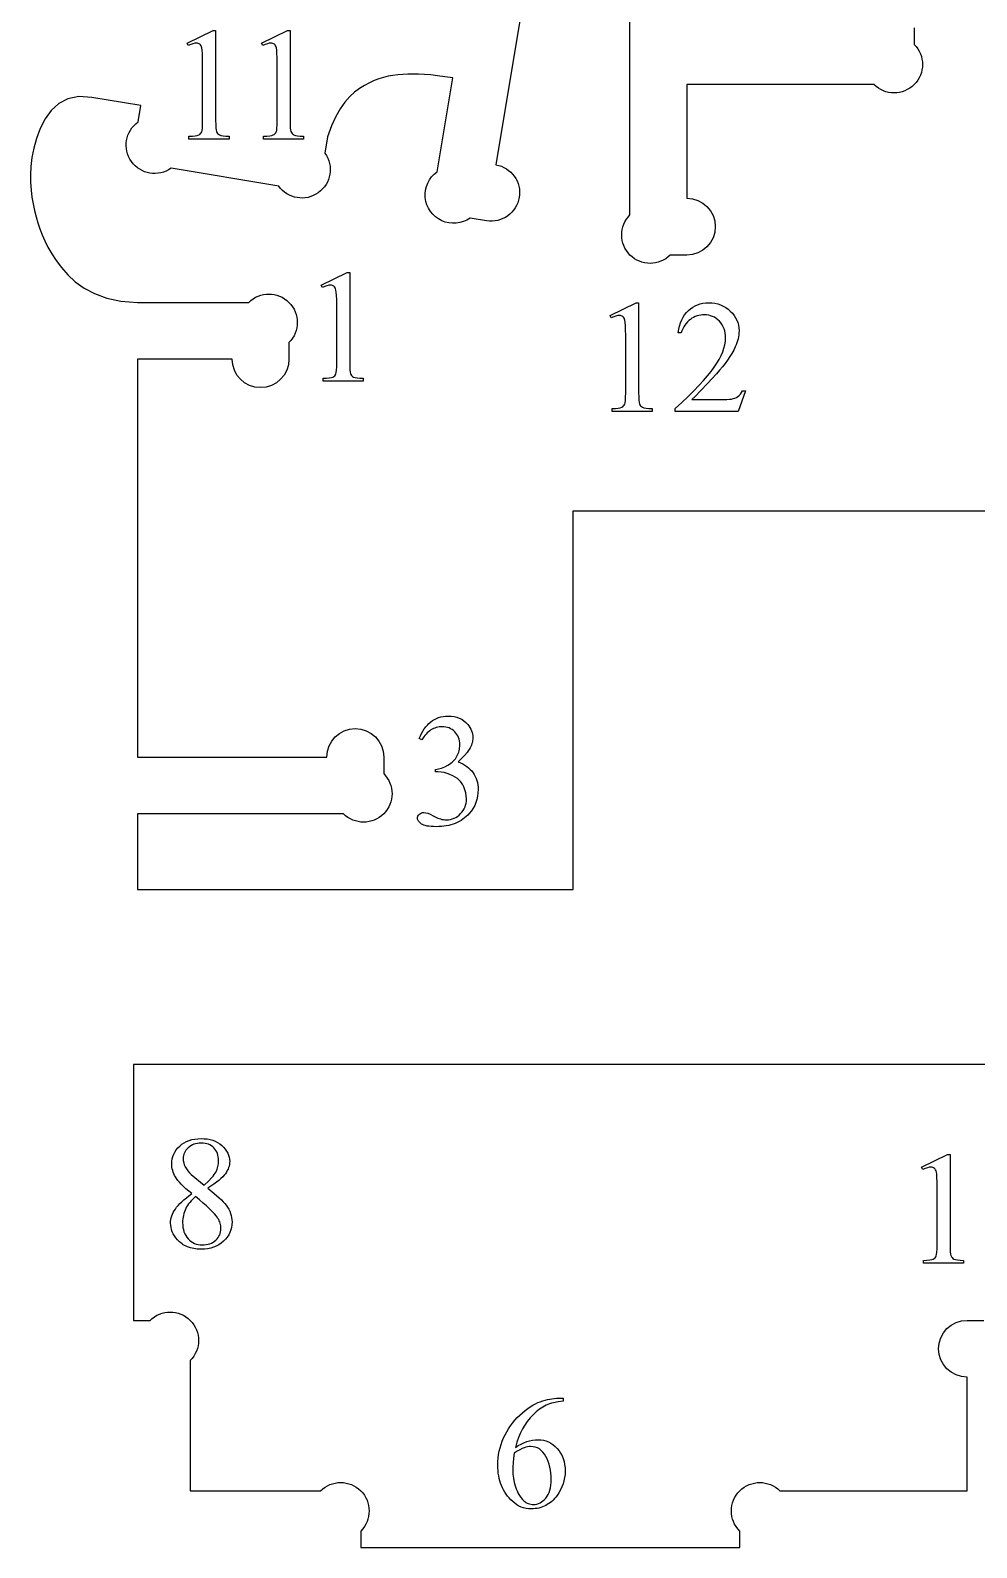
# Model space of a CAD drawing. Extents: x 5 to 599, y -219 to 392.
# Drawn here: x 426.3 to 479.1, y 207.2 to 292 of the extents above; entities that cross this region are included whole.
import ezdxf

# ---------------------------------------------------------------- set-up
doc = ezdxf.new("R2010")
doc.units = 0
doc.header["$MEASUREMENT"] = 0
doc.layers.add('EXT', color=1, linetype='CONTINUOUS')
doc.layers.add('TEXT', color=18, linetype='CONTINUOUS')

msp = doc.modelspace()

# ---------------------------------------------------------------- linework, layer by layer
at = {"layer": 'EXT'}
for points in [[(454.191, 296.01), (452.27, 284.477, -1), (451.748, 281.345), (450.83, 281.498, -1), (448.985, 284.082), (449.859, 289.328), (449.42, 289.397), (449.014, 289.452), (448.637, 289.493), (448.286, 289.521), (447.957, 289.538), (447.647, 289.543), (447.352, 289.539), (447.067, 289.524), (446.791, 289.501), (446.521, 289.467), (446.255, 289.42), (445.992, 289.358), (445.73, 289.278), (445.467, 289.179), (445.202, 289.058), (444.932, 288.913), (444.658, 288.741), (444.382, 288.533), (444.107, 288.282), (443.837, 287.977), (443.575, 287.609), (443.325, 287.171), (443.09, 286.652), (442.874, 286.043), (442.721, 285.126, -1), (440.137, 283.28), (434.126, 284.282, -1), (432.281, 286.865), (432.434, 287.783), (429.703, 288.238), (428.982, 288.288), (428.368, 288.162), (427.853, 287.891), (427.428, 287.504), (427.085, 287.032), (426.814, 286.503), (426.608, 285.948), (426.457, 285.397), (426.353, 284.874), (426.291, 284.381), (426.265, 283.916), (426.271, 283.477), (426.302, 283.061), (426.355, 282.665), (426.422, 282.287), (426.5, 281.925), (426.585, 281.574), (426.68, 281.232), (426.789, 280.895), (426.917, 280.557), (427.068, 280.216), (427.249, 279.866), (427.462, 279.504), (427.713, 279.126), (428.008, 278.73), (428.357, 278.33), (428.772, 277.943), (429.264, 277.586), (429.846, 277.274), (430.529, 277.026), (431.324, 276.857), (432.244, 276.785), (438.466, 276.785, -1), (440.711, 274.54), (440.711, 273.61, -1), (437.536, 273.61), (432.244, 273.61), (432.244, 251.384), (442.828, 251.384, -1), (446.003, 251.384), (446.003, 250.454, -1), (443.758, 248.208), (432.244, 248.208), (432.244, 243.975), (456.587, 243.975), (456.587, 265.143), (509.507, 265.143)], [(475.639, 292.132), (475.639, 291.202, -1), (473.393, 288.957), (462.938, 288.957), (462.938, 282.606, -1), (462.938, 279.431), (462.008, 279.431, -1), (459.763, 281.676), (459.763, 295.549, 0.920673)], [(484.943, 234.196), (432.023, 234.196), (432.023, 219.908), (432.953, 219.908, -1), (435.198, 217.663), (435.198, 210.382), (442.479, 210.382, -1), (444.724, 208.137), (444.724, 207.207), (465.892, 207.207), (465.892, 208.137, -1), (468.137, 210.382), (478.593, 210.382), (478.593, 216.733, -1), (478.593, 219.908), (479.523, 219.908, -1)]]:
    msp.add_lwpolyline(points, format="xyb", dxfattribs=at)
at = {"layer": 'TEXT'}
for points in [[(435.021, 291.274), (436.47, 291.981), (436.615, 291.981), (436.615, 286.953), (436.618, 286.727), (436.625, 286.547), (436.639, 286.415), (436.657, 286.33), (436.683, 286.272), (436.721, 286.221), (436.77, 286.178), (436.83, 286.141), (436.913, 286.112), (437.03, 286.09), (437.181, 286.075), (437.366, 286.067), (437.366, 285.904), (435.127, 285.904), (435.127, 286.067), (435.319, 286.074), (435.474, 286.089), (435.591, 286.111), (435.671, 286.139), (435.728, 286.174), (435.775, 286.214), (435.814, 286.259), (435.842, 286.31), (435.863, 286.391), (435.879, 286.525), (435.888, 286.712), (435.891, 286.953), (435.891, 290.167), (435.888, 290.463), (435.88, 290.701), (435.866, 290.88), (435.847, 291.001), (435.828, 291.067), (435.803, 291.123), (435.772, 291.17), (435.735, 291.208), (435.692, 291.237), (435.645, 291.257), (435.594, 291.27), (435.539, 291.274), (435.45, 291.265), (435.345, 291.24), (435.224, 291.197), (435.087, 291.138)], [(439.184, 291.274), (440.632, 291.981), (440.777, 291.981), (440.777, 286.953), (440.78, 286.727), (440.788, 286.547), (440.801, 286.415), (440.819, 286.33), (440.845, 286.272), (440.883, 286.221), (440.932, 286.178), (440.992, 286.141), (441.075, 286.112), (441.192, 286.09), (441.343, 286.075), (441.528, 286.067), (441.528, 285.904), (439.289, 285.904), (439.289, 286.067), (439.481, 286.074), (439.636, 286.089), (439.753, 286.111), (439.833, 286.139), (439.89, 286.174), (439.938, 286.214), (439.976, 286.259), (440.005, 286.31), (440.026, 286.391), (440.041, 286.525), (440.05, 286.712), (440.053, 286.953), (440.053, 290.167), (440.05, 290.463), (440.042, 290.701), (440.028, 290.88), (440.009, 291.001), (439.99, 291.067), (439.966, 291.123), (439.934, 291.17), (439.897, 291.208), (439.854, 291.237), (439.808, 291.257), (439.757, 291.27), (439.702, 291.274), (439.612, 291.265), (439.507, 291.24), (439.386, 291.197), (439.249, 291.138)], [(442.512, 277.749), (443.961, 278.456), (444.106, 278.456), (444.106, 273.429), (444.109, 273.202), (444.116, 273.023), (444.13, 272.89), (444.148, 272.805), (444.174, 272.747), (444.212, 272.697), (444.261, 272.653), (444.321, 272.616), (444.404, 272.587), (444.521, 272.565), (444.672, 272.55), (444.857, 272.542), (444.857, 272.379), (442.618, 272.379), (442.618, 272.542), (442.81, 272.55), (442.965, 272.564), (443.082, 272.586), (443.162, 272.614), (443.219, 272.649), (443.266, 272.689), (443.305, 272.734), (443.333, 272.786), (443.354, 272.866), (443.37, 273), (443.379, 273.188), (443.382, 273.429), (443.382, 276.643), (443.379, 276.938), (443.371, 277.176), (443.357, 277.355), (443.338, 277.477), (443.319, 277.542), (443.294, 277.599), (443.263, 277.646), (443.226, 277.683), (443.183, 277.712), (443.136, 277.732), (443.085, 277.745), (443.03, 277.749), (442.941, 277.74), (442.836, 277.715), (442.715, 277.672), (442.578, 277.613)], [(458.652, 276.058), (460.101, 276.765), (460.246, 276.765), (460.246, 271.738), (460.249, 271.511), (460.257, 271.332), (460.27, 271.2), (460.288, 271.115), (460.314, 271.057), (460.352, 271.006), (460.401, 270.962), (460.461, 270.926), (460.544, 270.897), (460.661, 270.874), (460.812, 270.859), (460.997, 270.851), (460.997, 270.689), (458.758, 270.689), (458.758, 270.851), (458.95, 270.859), (459.105, 270.874), (459.222, 270.895), (459.302, 270.924), (459.359, 270.958), (459.406, 270.998), (459.445, 271.044), (459.473, 271.095), (459.495, 271.175), (459.51, 271.31), (459.519, 271.497), (459.522, 271.738), (459.522, 274.952), (459.519, 275.248), (459.511, 275.485), (459.497, 275.665), (459.478, 275.786), (459.459, 275.852), (459.434, 275.908), (459.403, 275.955), (459.366, 275.993), (459.323, 276.021), (459.276, 276.042), (459.225, 276.054), (459.17, 276.058), (459.081, 276.05), (458.976, 276.024), (458.855, 275.982), (458.718, 275.922)], [(466.217, 271.835), (465.8, 270.689), (462.288, 270.689), (462.288, 270.851), (462.661, 271.197), (463.005, 271.526), (463.321, 271.839), (463.608, 272.135), (463.867, 272.416), (464.096, 272.68), (464.297, 272.929), (464.47, 273.161), (464.618, 273.382), (464.746, 273.599), (464.855, 273.811), (464.944, 274.018), (465.013, 274.22), (465.063, 274.418), (465.092, 274.61), (465.102, 274.798), (465.097, 274.937), (465.08, 275.069), (465.053, 275.195), (465.015, 275.314), (464.967, 275.427), (464.907, 275.534), (464.836, 275.635), (464.755, 275.729), (464.666, 275.814), (464.573, 275.889), (464.476, 275.951), (464.374, 276.002), (464.268, 276.042), (464.158, 276.071), (464.044, 276.088), (463.925, 276.093), (463.817, 276.089), (463.711, 276.077), (463.609, 276.057), (463.509, 276.029), (463.412, 275.993), (463.317, 275.949), (463.226, 275.897), (463.137, 275.837), (463.053, 275.769), (462.974, 275.693), (462.901, 275.61), (462.834, 275.52), (462.772, 275.422), (462.716, 275.317), (462.666, 275.204), (462.621, 275.084), (462.459, 275.084), (462.492, 275.281), (462.535, 275.466), (462.59, 275.64), (462.655, 275.802), (462.731, 275.951), (462.817, 276.09), (462.915, 276.216), (463.023, 276.331), (463.14, 276.432), (463.264, 276.521), (463.396, 276.595), (463.534, 276.657), (463.679, 276.704), (463.832, 276.738), (463.991, 276.758), (464.158, 276.765), (464.335, 276.758), (464.505, 276.736), (464.668, 276.7), (464.823, 276.649), (464.97, 276.583), (465.11, 276.503), (465.243, 276.409), (465.368, 276.3), (465.481, 276.181), (465.58, 276.057), (465.663, 275.927), (465.732, 275.793), (465.785, 275.653), (465.822, 275.508), (465.845, 275.358), (465.853, 275.202), (465.849, 275.089), (465.84, 274.976), (465.823, 274.863), (465.8, 274.75), (465.77, 274.637), (465.734, 274.524), (465.691, 274.411), (465.642, 274.298), (465.555, 274.119), (465.454, 273.937), (465.342, 273.753), (465.216, 273.566), (465.078, 273.376), (464.927, 273.184), (464.764, 272.989), (464.588, 272.792), (464.093, 272.254), (463.7, 271.835), (463.41, 271.534), (463.223, 271.352), (464.777, 271.352), (464.997, 271.354), (465.18, 271.361), (465.329, 271.372), (465.442, 271.387), (465.535, 271.409), (465.624, 271.44), (465.708, 271.48), (465.787, 271.53), (465.861, 271.589), (465.931, 271.66), (465.995, 271.742), (466.055, 271.835)], [(447.986, 252.416), (448.052, 252.563), (448.122, 252.7), (448.196, 252.829), (448.274, 252.949), (448.357, 253.061), (448.443, 253.164), (448.534, 253.259), (448.629, 253.345), (448.729, 253.422), (448.835, 253.488), (448.947, 253.544), (449.065, 253.59), (449.189, 253.626), (449.319, 253.652), (449.455, 253.667), (449.597, 253.672), (449.771, 253.665), (449.934, 253.643), (450.087, 253.607), (450.229, 253.556), (450.361, 253.49), (450.483, 253.41), (450.594, 253.316), (450.695, 253.207), (450.763, 253.119), (450.822, 253.03), (450.871, 252.94), (450.912, 252.848), (450.944, 252.754), (450.967, 252.659), (450.98, 252.563), (450.985, 252.465), (450.981, 252.383), (450.972, 252.302), (450.956, 252.22), (450.934, 252.137), (450.905, 252.054), (450.87, 251.971), (450.828, 251.888), (450.78, 251.804), (450.726, 251.72), (450.666, 251.635), (450.525, 251.465), (450.359, 251.294), (450.168, 251.121), (450.301, 251.065), (450.426, 251.002), (450.542, 250.934), (450.65, 250.86), (450.749, 250.78), (450.841, 250.695), (450.923, 250.604), (450.998, 250.507), (451.064, 250.405), (451.121, 250.298), (451.169, 250.187), (451.209, 250.072), (451.239, 249.952), (451.261, 249.828), (451.274, 249.7), (451.279, 249.567), (451.271, 249.377), (451.248, 249.194), (451.21, 249.017), (451.156, 248.846), (451.087, 248.682), (451.002, 248.524), (450.902, 248.373), (450.787, 248.228), (450.705, 248.139), (450.618, 248.055), (450.526, 247.977), (450.431, 247.905), (450.33, 247.839), (450.225, 247.778), (450.116, 247.724), (450.002, 247.675), (449.884, 247.632), (449.761, 247.594), (449.634, 247.562), (449.502, 247.536), (449.366, 247.516), (449.225, 247.502), (449.08, 247.493), (448.93, 247.49), (448.786, 247.493), (448.653, 247.5), (448.533, 247.511), (448.424, 247.528), (448.328, 247.549), (448.244, 247.574), (448.171, 247.605), (448.111, 247.64), (448.016, 247.716), (447.979, 247.755), (447.948, 247.794), (447.924, 247.835), (447.907, 247.876), (447.897, 247.918), (447.894, 247.96), (447.9, 248.022), (447.92, 248.08), (447.952, 248.134), (447.997, 248.184), (448.051, 248.226), (448.111, 248.256), (448.175, 248.275), (448.245, 248.281), (448.356, 248.272), (448.469, 248.246), (448.591, 248.194), (448.807, 248.085), (449.03, 247.975), (449.111, 247.941), (449.171, 247.921), (449.254, 247.899), (449.339, 247.884), (449.427, 247.875), (449.518, 247.872), (449.628, 247.878), (449.735, 247.894), (449.838, 247.921), (449.937, 247.959), (450.033, 248.008), (450.125, 248.067), (450.213, 248.138), (450.298, 248.219), (450.375, 248.308), (450.443, 248.401), (450.5, 248.497), (450.546, 248.598), (450.582, 248.702), (450.608, 248.811), (450.624, 248.924), (450.629, 249.04), (450.619, 249.213), (450.591, 249.383), (450.543, 249.551), (450.475, 249.716), (450.417, 249.832), (450.356, 249.933), (450.292, 250.018), (450.225, 250.09), (450.122, 250.175), (450.001, 250.257), (449.863, 250.334), (449.707, 250.408), (449.542, 250.47), (449.374, 250.515), (449.206, 250.542), (449.035, 250.551), (448.895, 250.551), (448.895, 250.682), (448.982, 250.696), (449.068, 250.714), (449.242, 250.767), (449.416, 250.839), (449.591, 250.932), (449.675, 250.985), (449.753, 251.041), (449.826, 251.099), (449.892, 251.16), (449.952, 251.223), (450.007, 251.289), (450.055, 251.357), (450.098, 251.429), (450.135, 251.502), (450.167, 251.577), (450.194, 251.654), (450.216, 251.733), (450.234, 251.813), (450.246, 251.895), (450.253, 251.979), (450.256, 252.065), (450.251, 252.176), (450.238, 252.281), (450.216, 252.38), (450.185, 252.474), (450.145, 252.563), (450.097, 252.646), (450.039, 252.724), (449.973, 252.796), (449.9, 252.862), (449.822, 252.918), (449.741, 252.966), (449.655, 253.005), (449.565, 253.036), (449.47, 253.058), (449.371, 253.071), (449.268, 253.075), (449.184, 253.072), (449.101, 253.064), (449.021, 253.049), (448.942, 253.029), (448.865, 253.004), (448.789, 252.973), (448.715, 252.936), (448.643, 252.893), (448.573, 252.844), (448.505, 252.79), (448.438, 252.731), (448.373, 252.665), (448.31, 252.594), (448.248, 252.517), (448.131, 252.346)], [(435.28, 226.988), (434.958, 227.263), (434.821, 227.39), (434.699, 227.51), (434.593, 227.623), (434.502, 227.728), (434.428, 227.827), (434.369, 227.918), (434.321, 228.007), (434.28, 228.096), (434.245, 228.185), (434.216, 228.276), (434.194, 228.368), (434.178, 228.46), (434.168, 228.553), (434.165, 228.647), (434.172, 228.79), (434.193, 228.927), (434.228, 229.059), (434.277, 229.187), (434.34, 229.309), (434.417, 229.426), (434.508, 229.539), (434.613, 229.646), (434.729, 229.744), (434.855, 229.829), (434.99, 229.902), (435.134, 229.96), (435.287, 230.006), (435.45, 230.039), (435.622, 230.059), (435.802, 230.065), (435.978, 230.059), (436.145, 230.041), (436.303, 230.01), (436.452, 229.968), (436.593, 229.913), (436.724, 229.846), (436.847, 229.766), (436.962, 229.675), (437.064, 229.575), (437.154, 229.472), (437.229, 229.366), (437.291, 229.256), (437.339, 229.143), (437.373, 229.027), (437.394, 228.907), (437.401, 228.783), (437.397, 228.7), (437.386, 228.616), (437.367, 228.531), (437.341, 228.446), (437.308, 228.361), (437.267, 228.275), (437.219, 228.189), (437.164, 228.103), (437.096, 228.014), (437.013, 227.922), (436.913, 227.825), (436.798, 227.725), (436.666, 227.621), (436.519, 227.513), (436.355, 227.402), (436.176, 227.286), (436.529, 227.003), (436.818, 226.753), (436.937, 226.639), (437.041, 226.534), (437.128, 226.436), (437.199, 226.347), (437.277, 226.234), (437.345, 226.12), (437.402, 226.004), (437.449, 225.887), (437.485, 225.768), (437.511, 225.648), (437.527, 225.526), (437.532, 225.403), (437.525, 225.249), (437.502, 225.1), (437.465, 224.957), (437.413, 224.82), (437.345, 224.689), (437.263, 224.563), (437.166, 224.443), (437.054, 224.329), (436.929, 224.225), (436.796, 224.134), (436.653, 224.058), (436.501, 223.995), (436.339, 223.946), (436.168, 223.911), (435.988, 223.89), (435.798, 223.884), (435.592, 223.892), (435.398, 223.917), (435.215, 223.958), (435.044, 224.016), (434.963, 224.052), (434.885, 224.091), (434.809, 224.135), (434.737, 224.182), (434.667, 224.234), (434.601, 224.29), (434.537, 224.35), (434.477, 224.415), (434.388, 224.522), (434.311, 224.633), (434.246, 224.745), (434.193, 224.86), (434.152, 224.978), (434.123, 225.098), (434.105, 225.221), (434.099, 225.346), (434.103, 225.444), (434.116, 225.543), (434.136, 225.641), (434.165, 225.739), (434.203, 225.837), (434.248, 225.935), (434.302, 226.032), (434.365, 226.129), (434.437, 226.228), (434.521, 226.329), (434.618, 226.432), (434.726, 226.538), (434.847, 226.647), (434.979, 226.758), (435.124, 226.871)], [(435.969, 227.457), (436.209, 227.682), (436.4, 227.882), (436.477, 227.972), (436.542, 228.056), (436.595, 228.134), (436.637, 228.206), (436.698, 228.348), (436.742, 228.498), (436.768, 228.658), (436.777, 228.827), (436.773, 228.939), (436.761, 229.045), (436.741, 229.145), (436.712, 229.238), (436.676, 229.325), (436.631, 229.406), (436.579, 229.481), (436.518, 229.549), (436.45, 229.611), (436.377, 229.664), (436.297, 229.709), (436.212, 229.745), (436.121, 229.774), (436.023, 229.794), (435.92, 229.807), (435.811, 229.811), (435.702, 229.807), (435.598, 229.794), (435.499, 229.774), (435.405, 229.746), (435.317, 229.709), (435.233, 229.665), (435.155, 229.612), (435.082, 229.552), (435.017, 229.485), (434.959, 229.417), (434.911, 229.345), (434.872, 229.271), (434.841, 229.194), (434.819, 229.114), (434.806, 229.031), (434.801, 228.946), (434.809, 228.832), (434.831, 228.717), (434.867, 228.603), (434.918, 228.489), (434.982, 228.376), (435.059, 228.266), (435.148, 228.159), (435.249, 228.054)], [(476.052, 228.467), (477.501, 229.174), (477.646, 229.174), (477.646, 224.147), (477.649, 223.92), (477.656, 223.741), (477.67, 223.608), (477.688, 223.523), (477.714, 223.465), (477.752, 223.415), (477.801, 223.371), (477.861, 223.335), (477.944, 223.305), (478.061, 223.283), (478.212, 223.268), (478.397, 223.26), (478.397, 223.097), (476.158, 223.097), (476.158, 223.26), (476.35, 223.268), (476.505, 223.282), (476.622, 223.304), (476.702, 223.332), (476.759, 223.367), (476.806, 223.407), (476.845, 223.453), (476.873, 223.504), (476.894, 223.584), (476.91, 223.718), (476.919, 223.906), (476.922, 224.147), (476.922, 227.361), (476.919, 227.656), (476.911, 227.894), (476.897, 228.074), (476.878, 228.195), (476.859, 228.26), (476.834, 228.317), (476.803, 228.364), (476.766, 228.401), (476.723, 228.43), (476.676, 228.451), (476.625, 228.463), (476.57, 228.467), (476.481, 228.459), (476.376, 228.433), (476.255, 228.39), (476.118, 228.331)], [(435.486, 226.821), (435.398, 226.743), (435.316, 226.664), (435.24, 226.583), (435.169, 226.5), (435.105, 226.415), (435.046, 226.329), (434.993, 226.241), (434.946, 226.151), (434.905, 226.06), (434.869, 225.966), (434.839, 225.871), (434.815, 225.774), (434.795, 225.675), (434.782, 225.575), (434.773, 225.472), (434.771, 225.367), (434.776, 225.229), (434.79, 225.098), (434.814, 224.975), (434.848, 224.858), (434.892, 224.748), (434.945, 224.645), (435.008, 224.549), (435.08, 224.461), (435.16, 224.381), (435.246, 224.312), (435.336, 224.254), (435.432, 224.206), (435.533, 224.168), (435.64, 224.142), (435.751, 224.126), (435.868, 224.121), (435.984, 224.125), (436.094, 224.137), (436.197, 224.158), (436.295, 224.188), (436.387, 224.225), (436.473, 224.271), (436.554, 224.326), (436.628, 224.388), (436.695, 224.457), (436.753, 224.529), (436.802, 224.605), (436.842, 224.685), (436.873, 224.768), (436.895, 224.854), (436.909, 224.944), (436.913, 225.038), (436.911, 225.116), (436.903, 225.192), (436.89, 225.266), (436.872, 225.338), (436.848, 225.408), (436.819, 225.475), (436.786, 225.541), (436.746, 225.605), (436.659, 225.725), (436.551, 225.855), (436.423, 225.994), (436.276, 226.141), (436.108, 226.298), (435.921, 226.463), (435.713, 226.638)], [(456.021, 215.557), (456.021, 215.394), (455.745, 215.359), (455.495, 215.308), (455.38, 215.278), (455.272, 215.243), (455.17, 215.206), (455.075, 215.164), (454.984, 215.118), (454.892, 215.066), (454.711, 214.945), (454.53, 214.801), (454.351, 214.635), (454.179, 214.452), (454.024, 214.259), (453.883, 214.056), (453.758, 213.842), (453.645, 213.614), (453.542, 213.364), (453.449, 213.095), (453.365, 212.804), (453.523, 212.906), (453.681, 212.994), (453.84, 213.069), (453.998, 213.13), (454.157, 213.178), (454.316, 213.212), (454.475, 213.232), (454.634, 213.239), (454.784, 213.231), (454.929, 213.208), (455.069, 213.17), (455.204, 213.116), (455.333, 213.047), (455.458, 212.962), (455.577, 212.862), (455.692, 212.747), (455.797, 212.62), (455.888, 212.484), (455.965, 212.339), (456.028, 212.185), (456.077, 212.023), (456.112, 211.851), (456.133, 211.671), (456.14, 211.483), (456.133, 211.298), (456.112, 211.118), (456.076, 210.941), (456.027, 210.769), (455.963, 210.601), (455.885, 210.437), (455.794, 210.277), (455.688, 210.122), (455.618, 210.031), (455.546, 209.947), (455.471, 209.868), (455.393, 209.795), (455.313, 209.728), (455.23, 209.667), (455.144, 209.611), (455.055, 209.562), (454.964, 209.518), (454.87, 209.48), (454.773, 209.448), (454.673, 209.422), (454.571, 209.401), (454.466, 209.387), (454.358, 209.378), (454.247, 209.375), (454.098, 209.381), (453.954, 209.4), (453.816, 209.432), (453.683, 209.476), (453.557, 209.533), (453.436, 209.602), (453.321, 209.684), (453.211, 209.779), (453.11, 209.879), (453.016, 209.983), (452.928, 210.09), (452.846, 210.201), (452.771, 210.316), (452.703, 210.434), (452.641, 210.556), (452.586, 210.681), (452.537, 210.81), (452.494, 210.943), (452.459, 211.08), (452.429, 211.22), (452.406, 211.363), (452.39, 211.511), (452.38, 211.662), (452.377, 211.816), (452.382, 212.015), (452.397, 212.211), (452.422, 212.404), (452.457, 212.596), (452.502, 212.784), (452.557, 212.97), (452.623, 213.154), (452.698, 213.335), (452.782, 213.513), (452.875, 213.685), (452.977, 213.853), (453.087, 214.015), (453.205, 214.172), (453.333, 214.324), (453.469, 214.471), (453.613, 214.613), (453.761, 214.747), (453.907, 214.869), (454.052, 214.98), (454.195, 215.079), (454.337, 215.168), (454.477, 215.244), (454.616, 215.31), (454.752, 215.364), (454.887, 215.409), (455.02, 215.448), (455.15, 215.481), (455.278, 215.509), (455.404, 215.53), (455.527, 215.545), (455.648, 215.554), (455.767, 215.557)], [(453.29, 212.484), (453.256, 212.202), (453.231, 211.948), (453.216, 211.723), (453.211, 211.526), (453.221, 211.311), (453.25, 211.087), (453.299, 210.853), (453.367, 210.611), (453.409, 210.491), (453.455, 210.377), (453.505, 210.269), (453.561, 210.168), (453.621, 210.073), (453.686, 209.985), (453.756, 209.903), (453.83, 209.827), (453.888, 209.779), (453.948, 209.737), (454.012, 209.702), (454.078, 209.673), (454.148, 209.65), (454.221, 209.634), (454.296, 209.624), (454.375, 209.621), (454.469, 209.627), (454.561, 209.644), (454.65, 209.672), (454.736, 209.711), (454.821, 209.762), (454.902, 209.824), (454.981, 209.897), (455.058, 209.981), (455.128, 210.076), (455.189, 210.18), (455.241, 210.294), (455.283, 210.418), (455.316, 210.551), (455.339, 210.694), (455.354, 210.846), (455.358, 211.008), (455.354, 211.193), (455.34, 211.371), (455.316, 211.543), (455.284, 211.709), (455.242, 211.868), (455.19, 212.021), (455.13, 212.168), (455.06, 212.308), (454.981, 212.437), (454.895, 212.548), (454.801, 212.642), (454.699, 212.72), (454.589, 212.78), (454.471, 212.822), (454.346, 212.848), (454.212, 212.857), (454.127, 212.852), (454.039, 212.839), (453.949, 212.817), (453.855, 212.787), (453.748, 212.741), (453.618, 212.676), (453.466, 212.59)]]:
    msp.add_lwpolyline(points, close=True, dxfattribs=at)

doc.saveas('drawing.dxf')
